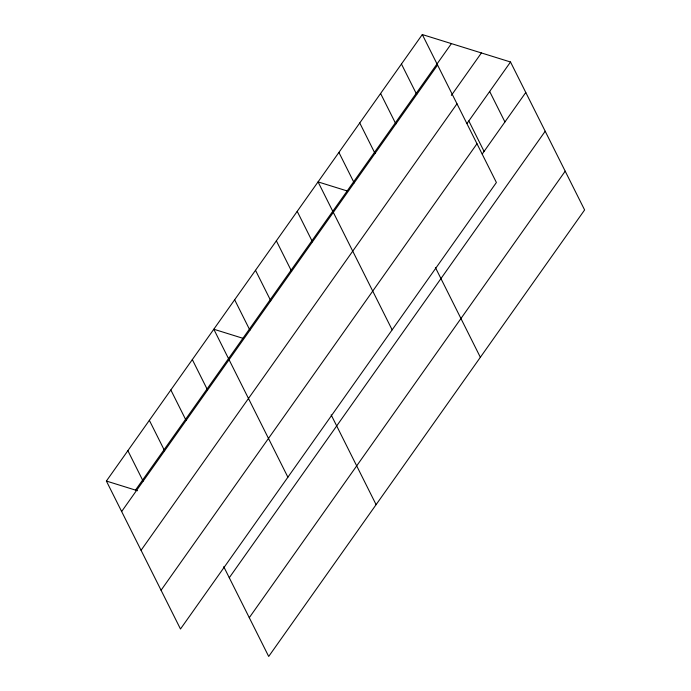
<?xml version="1.0" encoding="UTF-8"?>
<svg xmlns="http://www.w3.org/2000/svg" width="691" height="691" viewBox="0 0 691 691"><rect width="100%" height="100%" fill="white"/><g stroke="black" fill="none" stroke-linecap="round" stroke-linejoin="round"><path stroke-width="1.04" d="M422.305 34.55L496.397 182.51L180.481 629L106.388 481.048L422.305 34.55L510.519 62L584.612 209.952L268.695 656.45L223.729 566.663M135.496 490.1L451.413 43.611M121.651 511.521L437.567 65.032M451.361 95.41L481.411 52.939M141.068 550.295L456.984 103.797M466.978 123.534L510.519 62M161.072 590.235L476.989 143.737M482.24 154.015L525.782 92.482M229.274 577.745L545.199 131.247M249.278 617.685L565.195 171.187M347.167 190.949L318.059 181.897L392.142 329.849M242.912 338.296L213.804 329.236L287.897 477.196M106.388 481.048L137.5 490.722M489.669 91.471L504.931 121.944M468.818 120.934L484.08 151.415M401.454 64.021L416.725 94.503M380.603 93.484L395.874 123.965M435.399 267.512L480.357 357.299M359.752 122.955L375.023 153.437M338.91 152.426L354.172 182.908M297.208 211.36L312.47 241.841M276.357 240.831L291.619 271.313M331.144 414.859L376.103 504.646M255.506 270.302L270.768 300.784M234.655 299.764L249.917 330.246M192.323 359.596L207.585 390.078M170.841 389.957L186.104 420.439M149.351 420.318L164.622 450.8M127.87 450.679L143.132 481.161"/></g></svg>
